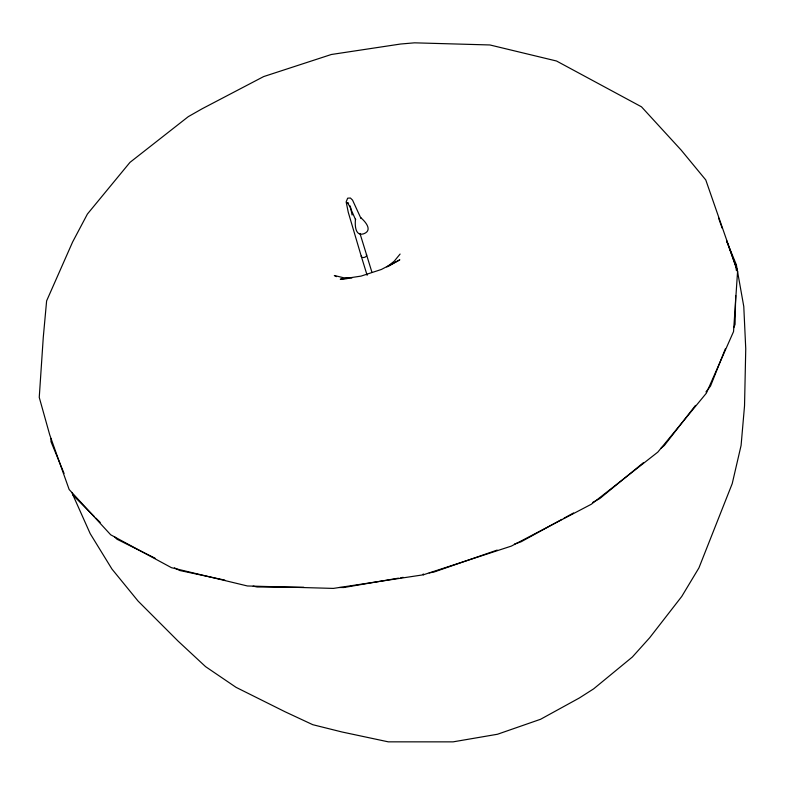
<?xml version="1.0" encoding="UTF-8"?>
<svg xmlns="http://www.w3.org/2000/svg" width="785" height="785" viewBox="0 0 785 785"><rect width="100%" height="100%" fill="white"/><g stroke="black" fill="none" stroke-linecap="round" stroke-linejoin="round"><path stroke-width="1.18" d="M51.045 438.56L50.976 441.621L64.066 473.433M735.682 295.494L735.064 324.411L733.808 327.571M736.232 270.207L736.34 264.741L726.488 240.789M737.576 271.443L733.543 331.584L706.343 393.197L657.84 452.091L591.331 504.235L511.359 546.095L423.36 574.797L333.331 588.407L247.422 585.973L171.473 567.683L110.675 534.781L69.149 489.497L49.749 434.919L39.25 397.387L43.273 337.413L46.619 300.881L72.593 242.035L87.42 214.03L129.957 162.387L188.292 116.651L202.157 108.762L263.682 76.567L331.368 54.489L400.615 44.019L414.558 42.832L489.909 44.961L556.506 61.004L641.492 106.819L681.144 150.072L705.774 179.951L737.576 271.443L728.274 245.283M725.311 348.913L710.523 386.043L705.931 391.96M695.5 405.384L664.385 445.438L661.078 448.156M400.105 254.046L394.139 261.287L386.868 266.988M643.298 462.777L599.799 498.544L592.596 502.498M387.947 266.576L399.83 259.815L381.373 269.471L361.071 276.104L340.288 279.244L347.264 278.646M561.923 519.356L521.171 541.738L514.401 544.093M564.042 518.188L573.56 512.958M497.19 550.079L433.84 572.088L429.228 572.883M398.427 578.162L343.781 587.523L339.346 587.494M400.792 577.75L403.156 577.348M303.844 587.278L257.117 586.984L253.153 586.14M351.886 277.988L343.663 277.762L334.322 275.506L336.48 276.663M224.804 580.105L179.765 570.509L174.398 567.84M348.589 203.168L347.323 202.52L349.816 206.563L349.521 205.935L355.595 219.79L355.507 219.172C354.849 224.579 354.957 236.599 363.671 233.812C373.111 230.329 365.31 221.498 360.541 217.514L360.806 218.073L352.543 200.096L350.395 198.026L347.657 198.173L346.156 201.922L348.265 212.284L361.345 256.518M155.047 558.194L116.985 539.226L114.728 536.979M71.926 492.519L73.054 495.266L94.19 516.422M95.898 518.129L100.186 522.417M73.054 495.266L90.197 533.643L111.961 569.066L138.062 601.055L178.077 641.1L205.572 666.642L236.059 687.346L285.024 711.75L312.773 724.692L341.946 731.973L388.3 741.845L453.063 741.864L497.494 734.25L540.571 719.276L579.369 697.973L593.656 688.847L632.357 657.016L649.676 637.744L681.753 596.453L698.935 567.889L732.228 483.609L741.089 445.429L744.533 405.806L745.75 348.795L743.778 306.493L736.34 264.741M718.569 218.004L722.21 228.239M726.655 240.74L727.872 244.155M366.556 254.782L359.962 233.42M366.575 254.86L371.972 272.395M361.365 256.577L367.125 275.29M352.082 215.031L350.316 206.112M423.233 573.904L423.36 574.797M366.34 254.468A2.747 1.717 -17.1 0 1 364.211 257.431A2.747 1.717 -17.1 0 1 361.424 255.655"/></g></svg>
